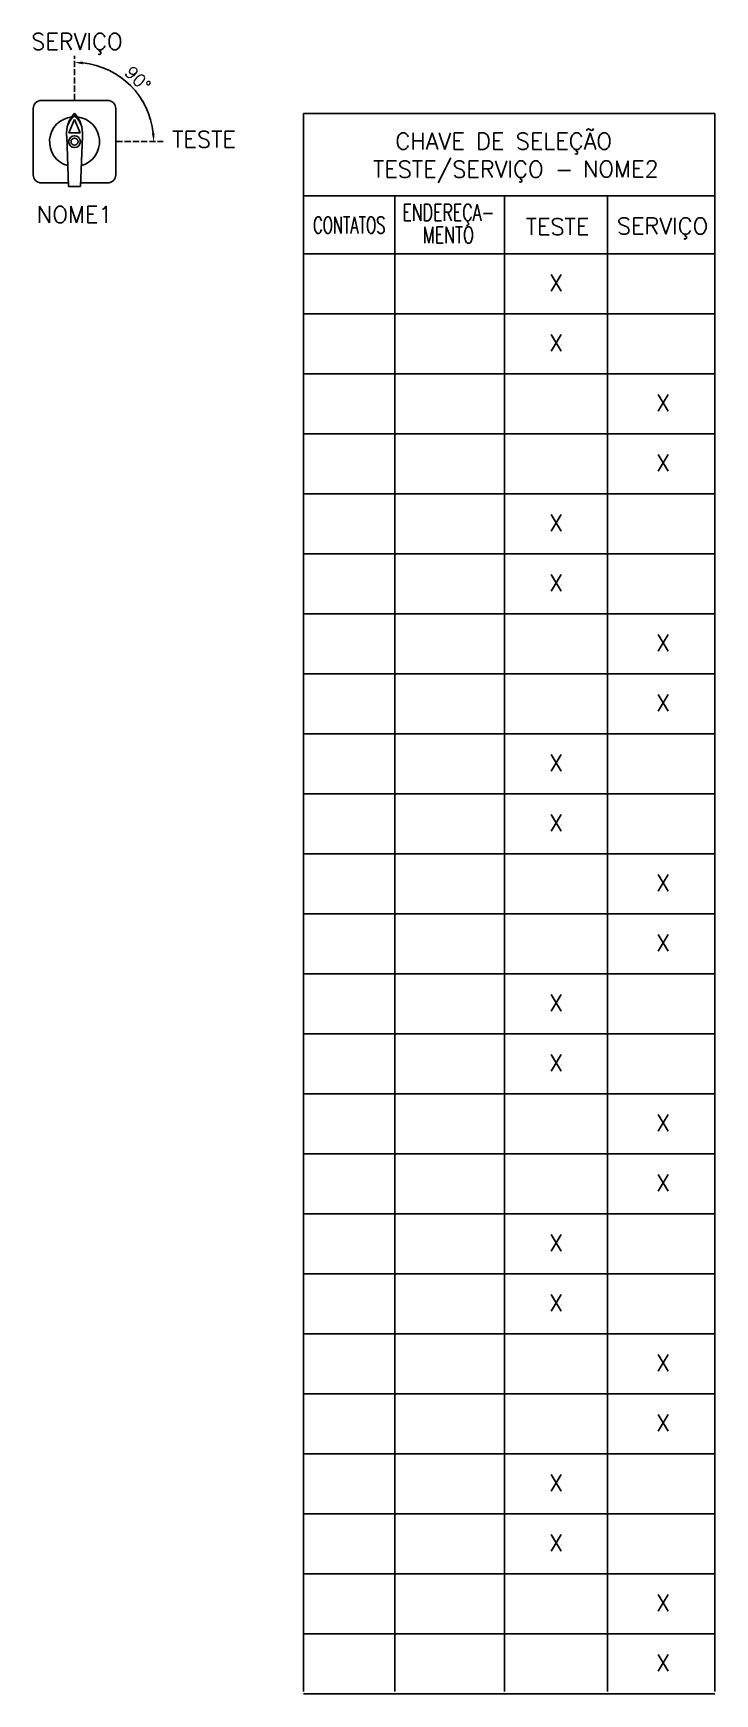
# Model space of a CAD drawing. Header units: millimetres. Extents: x 2349 to 2431, y 1760 to 1961.
import ezdxf
from ezdxf.enums import TextEntityAlignment as Align

# ---------------------------------------------------------------- set-up
doc = ezdxf.new("R2010")
doc.units = ezdxf.units.MM
doc.linetypes.add('USTATION2', pattern=[1, 0.75, -0.25])
doc.styles.add('ROMANS', font='romans')

msp = doc.modelspace()

# ---------------------------------------------------------------- linework, layer by layer
at = {"linetype": 'USTATION2'}
for p, q in [((2353.96, 1953.04), (2353.96, 1958.38)), ((2359.02, 1948), (2364.69, 1948))]:
    msp.add_line(p, q, dxfattribs=at)
at = {"linetype": 'Continuous'}
for p, q in [((2357.96, 1953), (2349.96, 1953)), ((2348.96, 1952), (2348.96, 1944)), ((2353.96, 1951.15), (2353.96, 1951.43)), ((2358.96, 1952), (2358.96, 1944)), ((2381.69, 1951.42), (2381.69, 1760.3)), ((2431.49, 1951.42), (2381.69, 1951.42)), ((2431.49, 1951.42), (2431.49, 1760.3)), ((2353.96, 1950.69), (2353.28, 1949.07)), ((2353.28, 1949.07), (2354.63, 1949.07)), ((2353.96, 1950.69), (2354.63, 1949.07)), ((2353.01, 1948.68), (2353.25, 1942.55)), ((2354.91, 1948.68), (2354.67, 1942.55)), ((2353.23, 1943), (2349.96, 1943)), ((2357.96, 1943), (2354.68, 1943)), ((2354.67, 1942.55), (2353.25, 1942.55)), ((2381.69, 1941.42), (2431.49, 1941.42)), ((2392.75, 1941.42), (2392.75, 1760.3)), ((2406.03, 1941.42), (2406.03, 1760.3)), ((2418.51, 1941.42), (2418.51, 1760.3)), ((2381.69, 1934.42), (2431.49, 1934.42))]:
    msp.add_line(p, q, dxfattribs=at)
for p, q in [((2381.69, 1934.42), (2381.69, 1930.7)), ((2431.49, 1934.42), (2381.69, 1934.42)), ((2431.49, 1927.16), (2381.69, 1927.16)), ((2431.49, 1919.89), (2381.69, 1919.89)), ((2431.49, 1912.62), (2381.69, 1912.62)), ((2431.49, 1905.36), (2381.69, 1905.36)), ((2431.49, 1898.09), (2381.69, 1898.09)), ((2431.49, 1890.82), (2381.69, 1890.82)), ((2431.49, 1883.56), (2381.69, 1883.56)), ((2431.49, 1876.29), (2381.69, 1876.29)), ((2431.49, 1869.02), (2381.69, 1869.02)), ((2431.49, 1861.76), (2381.69, 1861.76)), ((2431.49, 1854.49), (2381.69, 1854.49)), ((2431.49, 1847.22), (2381.69, 1847.22)), ((2431.49, 1839.96), (2381.69, 1839.96)), ((2431.49, 1832.69), (2381.69, 1832.69)), ((2431.49, 1825.42), (2381.69, 1825.42)), ((2431.49, 1818.16), (2381.69, 1818.16)), ((2431.49, 1810.89), (2381.69, 1810.89)), ((2431.49, 1803.62), (2381.69, 1803.62)), ((2431.49, 1796.36), (2381.69, 1796.36)), ((2431.49, 1789.09), (2381.69, 1789.09)), ((2431.49, 1781.82), (2381.69, 1781.82)), ((2431.49, 1774.56), (2381.69, 1774.56)), ((2431.49, 1767.29), (2381.69, 1767.29)), ((2431.49, 1760.02), (2381.69, 1760.02))]:
    msp.add_line(p, q)
for radius in [0.716, 0.425]:
    msp.add_circle((2353.96, 1948), radius, dxfattribs=at)
msp.add_arc((2353.96, 1948), 9.59, 5.9773, 84.0227)
for centre, radius, start, end in [((2349.96, 1952), 1, 90, 180), ((2357.96, 1952), 1, 0, 90), ((2353.96, 1948), 3.02, 96.6453, 253.9286), ((2356.62, 1948.97), 3.63, 137.2069, 184.6062), ((2355.88, 1948.95), 2.92, 131.0298, 160.9513), ((2351.3, 1948.97), 3.63, 355.3938, 42.7931), ((2352.04, 1948.95), 2.92, 19.0487, 48.9702), ((2353.96, 1948), 3.02, 285.8821, 83.5532), ((2349.96, 1944), 1, 180, 270), ((2357.96, 1944), 1, 270, 0)]:
    msp.add_arc(centre, radius, start, end, dxfattribs=at)
for points in [[(2354.95, 1957.37), (2354.97, 1957.7), (2353.96, 1957.59)], [(2363.66, 1949), (2363.33, 1948.99), (2363.55, 1948)]]:
    msp.add_solid(points)

# ---------------------------------------------------------------- texts
at = {"linetype": 'Continuous', "style": 'ROMANS'}
for s, p in [('SERVIÇO', (2354.25, 1959.13)), ('TESTE', (2412.45, 1936.7)), ('SERVIÇO', (2425.16, 1936.78))]:
    msp.add_text(s, height=2, dxfattribs=at).set_placement(p, align=Align.CENTER)
msp.add_text('TESTE', height=2, dxfattribs=at).set_placement((2365.78, 1947.29))
at = {"color": 7, "linetype": 'Continuous', "style": 'ROMANS'}
for s, p in [('CHAVE DE SELEÇÃO', (2405.93, 1947.06)), ('TESTE/SERVIÇO -', (2402.23, 1943.66))]:
    msp.add_text(s, height=2, dxfattribs=at).set_placement(p, align=Align.CENTER)
at = {"linetype": 'Continuous', "style": 'ROMANS', "width": 0.65}
msp.add_text('CONTATOS', height=2, dxfattribs=at).set_placement((2387.23, 1937.89), align=Align.MIDDLE_CENTER)
at = {"linetype": 'Continuous', "style": 'ROMANS', "width": 0.7}
for s, p in [('ENDEREÇA-', (2399.24, 1938.43)), ('MENTO', (2399.24, 1935.7))]:
    msp.add_text(s, height=2, dxfattribs=at).set_placement(p, align=Align.CENTER)
at = {"linetype": 'Continuous', "style": 'ROMANS'}
for p in [(2412.27, 1930.91), (2412.27, 1923.64), (2425.25, 1916.38), (2425.25, 1909.11), (2412.27, 1901.84), (2412.27, 1894.58), (2425.25, 1887.31), (2425.25, 1880.04), (2412.27, 1872.78), (2412.27, 1865.51), (2425.25, 1858.24), (2425.25, 1850.98), (2412.27, 1843.71), (2412.27, 1836.44), (2425.25, 1829.18), (2425.25, 1821.91), (2412.27, 1814.64), (2412.27, 1807.38), (2425.25, 1800.11), (2425.25, 1792.84), (2412.27, 1785.58), (2412.27, 1778.31), (2425.25, 1771.04), (2425.25, 1763.78)]:
    msp.add_text('X', height=2, dxfattribs=at).set_placement(p, align=Align.MIDDLE_CENTER)
at = {"insert": (2361.62, 1955.61), "char_height": 1.5, "attachment_point": 5, "rotation": 315, "style": 'ROMANS'}
msp.add_mtext('\\A1;90°', dxfattribs=at)
at = {"style": 'ROMANS'}
for tag, p in [('NOME2', (2420.11, 1944.69)), ('NOME1', (2353.97, 1939.17))]:
    msp.add_attdef(tag, text='', height=2, dxfattribs=at).set_placement(p, align=Align.MIDDLE_CENTER)

doc.saveas('drawing.dxf')
